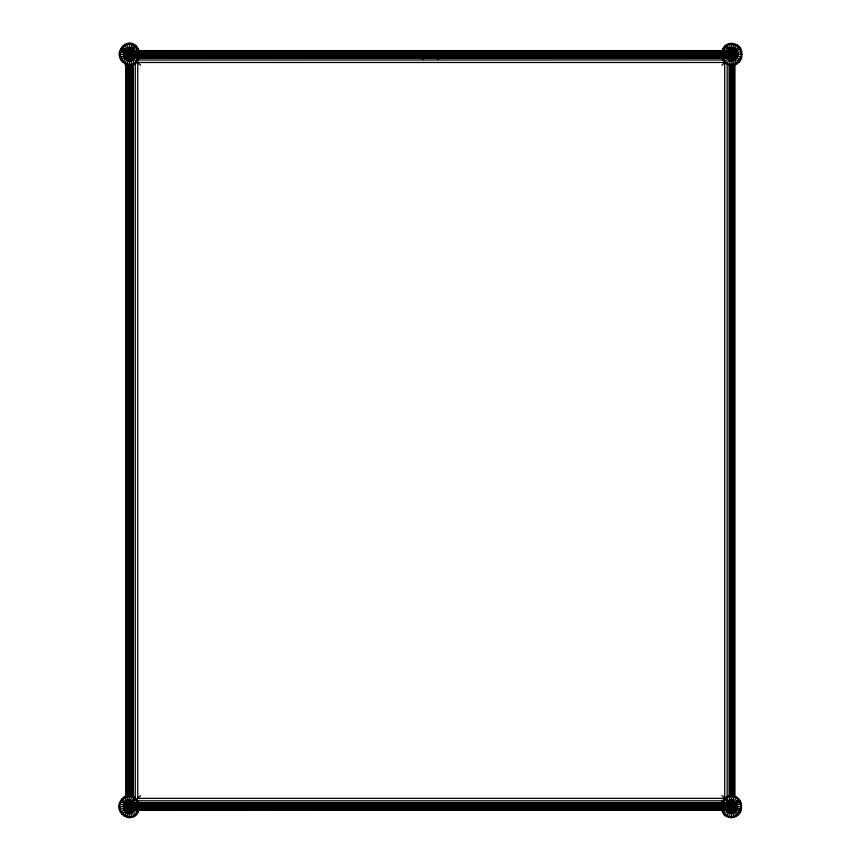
<?xml version="1.0" encoding="UTF-8"?>
<svg xmlns="http://www.w3.org/2000/svg" width="861" height="861" viewBox="0 0 861 861"><rect width="100%" height="100%" fill="white"/><g stroke="black" fill="none" stroke-linecap="round" stroke-linejoin="round"><path stroke-width="1.29" d="M430.328 810.395L430.252 803.453M430.285 810.395L430.306 803.453M134.779 50.939L133.821 49.54L134.079 45.525C129.462 42.297 124.468 45.601 120.895 48.69C112.705 61.874 135.801 73.508 139.245 57.246M134.391 803.291L133.433 801.892L133.692 797.878C129.064 794.649 124.07 797.953 120.497 801.042C112.317 814.226 135.414 825.86 138.858 809.598M386.374 57.547L386.374 51.1M385.976 809.9L385.976 803.453M475.024 51.1L475.024 57.547M474.626 803.453L474.626 809.9M430.715 50.605L430.715 58.042L430.672 50.605M124.328 55.9C123.209 51.994 126.739 47.204 130.969 48.431M126.255 54.318L127.234 51.692L129.57 50.605L731.818 50.605C736.133 50.659 736.133 57.988 731.818 58.042L127.912 57.547L126.373 55.287L127.084 52.467L129.075 50.724L131.572 51.1M123.457 804.949L124.049 810.007M123.984 805.11L124.522 809.706M737.016 55.89L737.016 52.758M722.142 57.246C724.144 69.73 743.043 66.555 741.838 54.318C743.043 42.092 724.144 38.917 722.142 51.402M721.755 809.598C723.757 822.083 742.656 818.908 741.45 806.682C742.656 794.445 723.757 791.27 721.755 803.754M342.054 57.547L342.054 51.1M341.666 809.9L341.666 803.453M519.334 51.1L519.334 57.547M518.946 803.453L518.946 809.9M297.831 57.547L297.831 51.1M297.432 809.9L297.432 803.453M563.568 51.1L563.568 57.547M563.169 803.453L563.169 809.9M126.976 65.21L128.709 57.924L732.679 57.924L734.411 65.21M134.262 51.1L130.431 50.724L132.163 43.437C127.708 42.103 122.929 44.643 120.895 48.69L126.707 52.467L734.691 52.467L740.503 48.69C736.263 44.105 730.096 43.028 724.736 46.354L728.019 50.046L727.125 51.273L723.143 48.69M126.589 817.563L128.321 810.276L732.291 810.276C736.898 808.974 734.175 800.838 729.773 803.453L726.738 803.453M131.776 795.79L134.187 796.909L130.84 803.453L130.033 803.076L131.776 795.79C127.32 794.455 122.542 796.995 120.497 801.042L126.309 804.82L734.293 804.82L740.105 801.042C735.875 796.457 729.708 795.381 724.349 798.707L729.095 804.045M729.224 65.21L730.967 57.924L730.16 57.547L726.813 64.091M734.411 43.437L732.679 50.724L128.709 50.724L126.976 43.437M728.837 817.563L730.569 810.276L726.738 809.9M734.024 795.79L732.291 803.076L128.321 803.076C124.716 804.142 125.319 810.33 129.182 810.395L732.291 810.276L734.024 817.563M253.715 57.547L253.123 54.318L253.715 51.1M253.317 809.9L252.736 806.682L253.317 803.453M607.683 51.1L608.264 54.318L607.683 57.547M607.285 803.453L607.877 806.682L607.285 809.9M726.609 57.709C730.451 65.597 741.375 57.676 737.038 50.939L738.2 47.14C748.672 58.645 727.782 73.572 723.1 56.955M726.221 810.061C730.063 817.95 740.987 810.029 736.639 803.291L737.812 799.492C748.274 810.997 727.394 825.925 722.713 809.308M209.75 57.547C208.642 58.473 208.642 50.175 209.75 51.1M209.363 809.9C208.254 810.825 208.254 802.527 209.363 803.453M651.637 51.1C652.746 50.175 652.746 58.473 651.637 57.547M651.25 803.453C652.358 802.527 652.358 810.825 651.25 809.9M134.779 57.709C130.937 65.597 120.013 57.676 124.361 50.939L123.188 47.14C112.726 58.645 133.606 73.572 138.287 56.955M123.855 52.596L124.447 50.993M133.433 801.892C118.355 791.829 122.284 824.128 134.391 810.061M123.941 805.1L124.49 803.625M137.9 809.308C133.218 825.925 112.328 810.997 122.8 799.492L123.962 803.291M723.1 51.692L725.436 47.14L727.308 45.525L727.567 49.54L726.609 50.939M736.51 57.375L737.059 55.9M737.543 56.051L734.777 60.087M722.713 804.045L725.048 799.492L726.921 797.878L727.179 801.892L726.221 803.291M736.553 810.007L737.145 804.949M165.99 57.547C164.666 58.548 164.666 50.099 165.99 51.1M165.592 809.9C164.279 810.901 164.279 802.452 165.592 803.453M695.408 51.1C696.721 50.099 696.721 58.548 695.408 57.547M695.01 803.453C696.334 802.452 696.334 810.901 695.01 809.9M124.554 64.091L127.912 57.547L733.475 57.547L736.833 64.091M132.163 43.437L134.574 44.557C132.572 46.645 125.179 59.603 134.262 57.547M124.167 816.443L127.525 809.9L733.088 809.9L736.446 816.443M736.833 44.557L733.475 51.1L127.912 51.1L124.554 44.557M726.426 816.443L731.333 806.682L726.426 796.909M736.446 796.909L733.088 803.453L127.525 803.453L124.167 796.909M160.652 57.547C158.779 58.785 158.779 49.863 160.652 51.1M160.264 809.9C158.392 811.137 158.392 802.215 160.264 803.453M700.736 51.1C702.608 49.863 702.608 58.785 700.736 57.547M700.348 803.453C702.221 802.215 702.221 811.137 700.348 809.9M124.361 50.939C125.975 47.312 131.259 46.386 133.821 49.54M138.244 59.958L134.23 57.353C131.862 62.778 123.553 59.936 124.188 54.318M134.262 57.375L132.282 59.603M124.049 803.345L126.223 800.913M124.522 803.647C126.201 799.74 132.153 799.74 133.842 803.647L137.857 801.042L134.187 796.909M123.941 808.253C124.684 813.128 131.819 814.323 133.875 809.727L137.857 812.31M134.305 810.007L132.142 812.44M736.478 57.353C734.799 61.26 728.847 61.26 727.158 57.353L723.143 59.958L137.975 60.022M726.307 803.345C728.18 798.965 734.745 798.9 736.639 803.291M155.744 57.547C153.054 59.161 153.054 49.486 155.744 51.1M705.654 51.1C708.334 49.486 708.334 59.161 705.654 57.547M155.346 809.9C152.666 811.514 152.666 801.839 155.346 803.453M705.256 803.453C707.946 801.839 707.946 811.514 705.256 809.9M122.488 62.293L127.234 56.955L734.164 56.955L738.91 62.293M133.38 50.046L136.651 46.354L134.574 44.557M724.736 62.293L729.482 56.955M738.91 46.354L734.164 51.692L127.234 51.692L122.488 46.354M122.09 814.646L126.836 809.308L733.766 809.308L738.512 814.646M131.518 804.045L136.264 798.707L133.692 797.878L135.564 799.492L137.9 804.045M724.349 814.646L727.62 810.954M738.512 798.707L733.766 804.045L126.836 804.045L122.09 798.707M721.927 65.253L724.704 62.476L137.738 62.476L137.738 798.362L724.704 798.362L724.704 62.476M136.103 799.998L140.515 795.596M151.084 57.547L149.437 57.547L148.609 54.318L149.437 51.1L151.084 51.1M710.303 51.1L711.961 51.1L712.779 54.318L711.961 57.547L710.303 57.547M150.697 809.9L149.039 809.9L148.221 806.682L149.039 803.453L150.697 803.453M709.916 803.453L711.563 803.453L712.391 806.682L711.563 809.9L709.916 809.9M727.567 49.54C730.128 46.386 735.412 47.312 737.038 50.939M728.019 50.046C730.752 46.655 736.359 48.679 737.059 52.747M727.179 801.892L731.43 800.02M734.39 812.44L735.617 811.385M531.603 55.9L529.203 56.783M531.549 808.253L529.149 809.136M627.346 805.412L629.757 804.529L631.242 806.832L629.757 809.136L627.346 808.253M146.768 57.547L145.757 58.042C142.98 57.063 142.98 51.585 145.757 50.605L146.768 51.1M714.619 51.1L715.631 50.605C718.408 51.585 718.408 57.063 715.631 58.042L714.619 57.547M146.381 809.9L145.369 810.395C142.592 809.415 142.592 803.937 145.369 802.958L146.381 803.453M714.232 803.453L715.243 802.958C718.02 803.937 718.02 809.415 715.243 810.395L714.232 809.9M142.861 57.547C138.234 60.087 138.234 48.56 142.861 51.1M718.526 51.1C723.165 48.56 723.165 60.087 718.526 57.547M142.474 809.9C137.835 812.44 137.835 800.913 142.474 803.453M718.139 803.453C722.766 800.913 722.766 812.44 718.139 809.9M120.895 59.958L126.707 56.18L734.691 56.18L740.503 59.958M138.287 51.692L135.952 47.14L134.079 45.525L136.651 46.354L138.244 48.69L134.23 51.294L130.958 48.474M120.497 812.31L126.309 808.533L734.293 808.533L740.105 812.31M722.756 812.31L726.77 809.706L730.042 812.526M139.439 57.547C134.316 60.292 134.316 48.356 139.439 51.1M721.948 51.1C727.082 48.356 727.082 60.292 721.948 57.547M139.051 809.9C133.918 812.644 133.918 800.708 139.051 803.453M721.561 803.453C726.684 800.708 726.684 812.644 721.561 809.9M136.555 57.547C131.012 60.464 131.012 48.184 136.555 51.1M724.833 51.1C730.376 48.184 730.376 60.464 724.833 57.547M136.167 809.9C130.624 812.816 130.624 800.536 136.167 803.453M724.445 803.453C729.988 800.536 729.988 812.816 724.445 809.9M727.136 51.1C732.991 48.065 732.991 60.582 727.136 57.547M133.864 809.9C128.009 812.935 128.009 800.418 133.864 803.453M132.583 57.547C126.492 60.668 126.492 47.979 132.583 51.1M728.804 51.1C734.896 47.979 734.896 60.668 728.804 57.547M132.196 809.9C126.104 813.021 126.104 800.332 132.196 803.453M728.417 803.453C734.508 800.332 734.508 813.021 728.417 809.9M131.572 57.547L129.075 57.924L126.75 55.287M729.816 51.1C736.058 47.925 736.058 60.722 729.816 57.547M131.184 809.9C124.942 813.075 124.942 800.278 131.184 803.453M729.428 803.453C735.66 800.278 735.66 813.075 729.428 809.9M126.61 48.56L129.57 47.667L133.756 49.615M129.57 65.597L129.57 58.042L131.227 57.547L134.574 64.091M728.858 48.56C732.216 46.268 736.844 48.819 737.543 52.596M731.818 43.05L731.818 50.605L730.16 51.1L726.813 44.557M129.182 817.95L129.182 810.395L130.84 809.9L134.187 816.443M119.894 57.246L126.373 55.287L735.014 55.287L741.504 57.246M741.504 51.402L735.014 53.36L126.373 53.36L119.894 51.402M119.496 809.598L125.986 807.64L734.627 807.64L741.106 809.598M741.106 803.754L734.627 805.713L125.986 805.713L119.496 803.754M733.357 60.754L730.289 60.754M127.643 800.246L130.711 800.246M130.033 803.076L128.321 803.076L126.589 795.79M129.182 813.333L130.711 813.107M731.43 813.333L732.959 813.107M529.203 52.177L531.603 53.059M628.487 52.177L630.887 53.059L630.887 55.9L629.811 56.783L627.411 55.9M119.55 54.318L741.838 54.318M137.975 800.816L723.122 800.816M137.9 802.71L722.82 802.71M137.9 803.668L722.82 803.668M529.149 804.529L531.549 805.412M119.162 806.682L741.45 806.682M137.9 810.029L722.82 810.029M730.967 57.924L731.818 58.042L731.818 65.597M130.431 50.724L129.57 50.605L129.57 43.05M129.57 60.98L125.383 59.032L123.65 54.318M730.569 810.276L731.43 810.395L731.43 817.95M730.031 812.569C734.261 813.817 737.78 809.006 736.672 805.1M722.756 801.042L726.77 803.647C728.664 798.976 736.004 800.246 736.629 805.11M727.631 59.032L728.858 60.087M727.244 811.385L728.471 812.44M124.996 811.385L126.223 812.44M136.103 60.84L140.515 65.253M721.927 795.596L724.704 798.362M131.905 56.955L136.651 62.293M132.981 810.954L136.264 814.646M735.628 50.046L736.478 51.294M735.617 801.968L736.553 803.345M124.91 57.353L125.76 58.602M133.369 801.968L134.305 803.345M138.244 48.69L139.245 51.402M137.857 801.042L138.858 803.754M729.224 43.437L730.967 50.724M728.837 795.79L730.569 803.076M130.431 57.924L132.163 65.21M130.033 810.276L131.776 817.563M739.244 801.602L739.244 804.142M739.244 809.211L739.244 811.751M734.713 64.769L734.713 797.028M734.605 64.769L734.605 797.028M734.272 64.769L734.272 797.028M733.744 64.769L733.744 795.682M733.066 64.769L733.066 795.682M732.259 64.769L732.259 795.682M731.43 795.403L731.43 802.958M731.409 64.769L731.409 795.682M730.548 64.769L730.548 795.682M729.751 64.769L729.751 795.682M729.063 64.769L729.063 796.005M727.158 64.058L727.158 796.791M722.476 56.708L722.476 59.398M437.786 56.891L437.786 59.581M423.16 56.891L423.16 59.581M135.285 62.713L135.285 798.136M133.38 63.499L133.38 797.469M132.346 64.026L132.346 796.285M132.228 64.026L132.228 796.285M131.905 65.371L131.905 796.285M131.378 65.371L131.378 796.285M130.689 65.371L130.689 796.285M129.893 65.371L129.893 796.285M129.182 795.403L129.182 802.958M129.032 65.371L129.032 796.285M128.181 65.371L128.181 796.285M127.374 65.371L127.374 796.285M126.696 64.026L126.696 796.285M126.169 64.026L126.169 796.285M125.728 64.026L125.728 796.285M121.756 49.249L121.756 51.789M121.756 56.858L121.756 59.398"/></g></svg>
